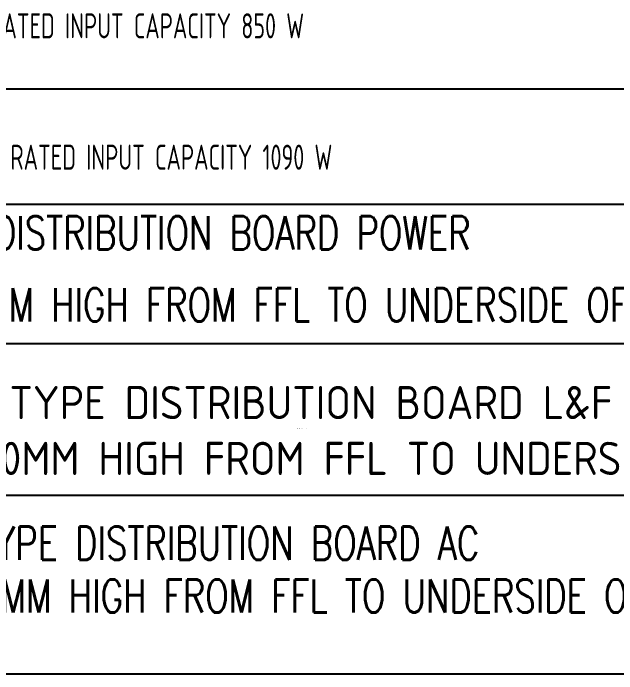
# Model space of a CAD drawing. Header units: inches. Extents: x 16928 to 514628, y -1471 to 241387.
# Drawn here: x 331066 to 334704, y 12409 to 16391 of the extents above; entities that cross this region are included whole.
import ezdxf

# ---------------------------------------------------------------- set-up
doc = ezdxf.new("R2010")
doc.units = ezdxf.units.IN
doc.header["$MEASUREMENT"] = 0
doc.layers.add('ELECT', color=6, linetype='Continuous')
doc.layers.add('LAMPU', color=7, linetype='Continuous')
doc.styles.add('DIM', font='dim', dxfattribs={"width": 0.75})
doc.styles.add('ROMANS', font='ROMANS', dxfattribs={"width": 0.7})
doc.styles.get("Standard").update_dxf_attribs({"font": 'arial.ttf'})
doc.styles.add('STYLE1', font='ISOCP.SHX')

msp = doc.modelspace()

# ---------------------------------------------------------------- linework, layer by layer
at = {"layer": 'LAMPU', "color": 1}
for p, q in [((327427.1, 15935), (338402.6, 15935)), ((327427.1, 15239.7), (338402.6, 15239.7)), ((327427.1, 14399.6), (338402.6, 14399.6)), ((327427.1, 13486.3), (338402.6, 13486.3)), ((327427.1, 12409.2), (338402.6, 12409.2))]:
    msp.add_line(p, q, dxfattribs=at)

# ---------------------------------------------------------------- texts
at = {"char_height": 200, "attachment_point": 1, "style": 'STYLE1'}
for s, insert, width in [('METALCLAD TYPE DISTRIBUTION BOARD L&F', (329617.1, 14144.1), 6468.888), ('MTD AT 1800MM HIGH FROM FFL TO UNDERSIDE OF BOARD', (329639.5, 13807.6), 8552.415)]:
    msp.add_mtext(s, dxfattribs=dict(at, insert=insert, width=width))
at = {"insert": (332761.5, 13888.4), "char_height": 2, "width": 76.795, "attachment_point": 1}
msp.add_mtext('1 X 54W (F) CEILING FANS REGULATOR CEILING FANS', dxfattribs=at)
at = {"layer": 'ELECT', "color": 7, "style": 'ROMANS', "width": 0.75}
for s, p in [('METAL TYPE DISTRIBUTION BOARD POWER', (329663.7, 14967.3)), ('MT AT 1800MM HIGH FROM FFL TO UNDERSIDE OF BOARD', (329686.9, 14533.5)), ('METALCLAD TYPE DISTRIBUTION BOARD AC', (329658.2, 13096.1)), ('MTD AT 1800MM HIGH FROM FFL TO UNDERSIDE OF BOARD', (329658.2, 12778.4))]:
    msp.add_text(s, height=200, dxfattribs=at).set_placement(p)
at = {"layer": 'LAMPU', "color": 7, "linetype": 'Continuous', "style": 'DIM', "width": 0.75}
for s, p in [('1HP AIR CONDITION , RATED INPUT CAPACITY 850 W', (329608.9, 16239.5)), ('1.5HP AIR CONDITION , RATED INPUT CAPACITY 1090 W', (329638, 15447.7))]:
    msp.add_text(s, height=151.217, dxfattribs=at).set_placement(p)

doc.saveas('drawing.dxf')
